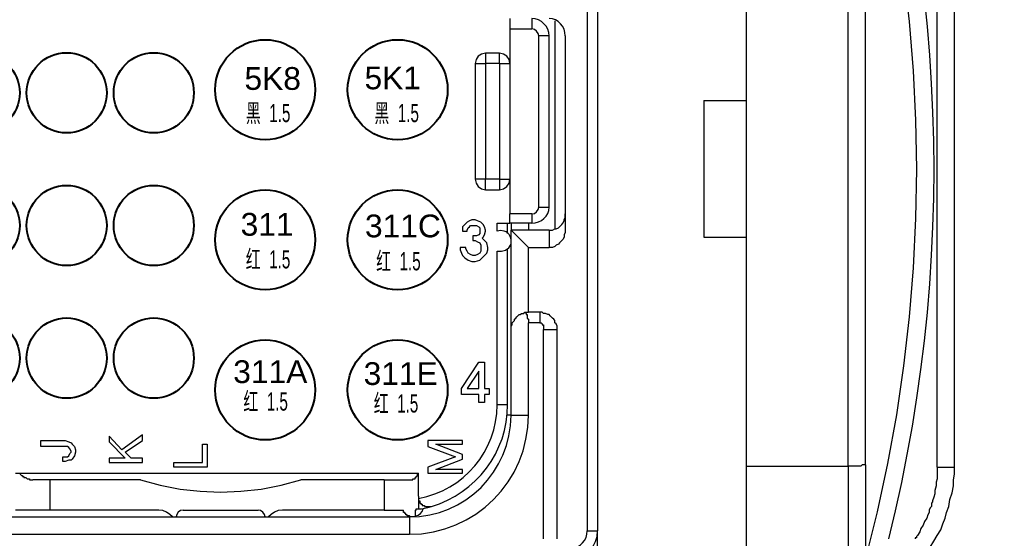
# Model space of a CAD drawing. Header units: millimetres. Extents: x 1638 to 3450, y 1129 to 2069.
# Drawn here: x 2545.77 to 2588.98, y 1568.82 to 1591.62 of the extents above; entities that cross this region are included whole.
import ezdxf

# ---------------------------------------------------------------- set-up
doc = ezdxf.new("R2010")
doc.units = ezdxf.units.MM
doc.layers.add('AM60', color=3, linetype='Continuous', lineweight=25)
doc.layers.add('AM_6', color=3, linetype='Continuous', lineweight=25)
doc.layers.add('线色线径', color=1, linetype='Continuous')
doc.styles.get("Standard").update_dxf_attribs({"font": 'arial.ttf'})
doc.dimstyles.new('ISO-25', dxfattribs={"dimtxt": 2.5, "dimasz": 2.5, "dimexe": 1.25, "dimexo": 0.625, "dimtad": 1, "dimtxsty": 'Standard', "dimcen": 2.5, "dimadec": 0, "dimazin": 0, "dimtfac": 1, "dimtmove": 0, "dimatfit": 3, "dimfxl": 1, "dimarcsym": 0})

# ---------------------------------------------------------------- blocks, each defined once
blk = doc.blocks.new('*U7')
blk.add_circle((0, 0), 2.117)
blk = doc.blocks.new('*U8')
at = {"layer": 'AM_6', "color": 0, "linetype": 'ByBlock', "lineweight": -2, "transparency": 16777216}
for p in [(0, 21), (4.6, 21), (9.2, 21), (13.8, 21), (18.4, 21), (23, 21), (27.6, 21), (32.2, 21), (36.8, 21), (41.4, 21), (0, 14), (4.6, 14), (9.2, 14), (13.8, 14), (18.4, 14), (23, 14), (27.6, 14), (32.2, 14), (36.8, 14), (41.4, 14), (0, 7), (4.6, 7), (9.2, 7), (13.8, 7), (18.4, 7), (23, 7), (27.6, 7), (32.2, 7), (36.8, 7), (41.4, 7), (0, 0), (4.6, 0), (9.2, 0), (13.8, 0), (18.4, 0), (23, 0), (27.6, 0), (32.2, 0), (36.8, 0), (41.4, 0)]:
    blk.add_blockref('*U7', p, dxfattribs=at)
blk = doc.blocks.new('*U9')
blk.add_circle((0, 0), 2.641)
blk = doc.blocks.new('*U10')
at = {"layer": 'AM_6', "color": 0, "linetype": 'ByBlock', "lineweight": -2, "transparency": 16777216}
for p in [(0, 23.769), (7, 23.769), (0, 15.846), (7, 15.846), (0, 7.923), (7, 7.923), (0, 0), (7, 0)]:
    blk.add_blockref('*U9', p, dxfattribs=at)
blk = doc.blocks.new('A$C7FD7605A')
at = {"layer": 'AM_6', "lineweight": 9}
for points in [[(93.373, 11.915), (93.726, 13.395), (94.051, 14.879), (94.348, 16.368), (94.616, 17.86), (94.856, 19.357), (95.068, 20.856), (95.251, 22.359), (95.407, 23.863), (95.534, 25.37), (95.632, 26.878), (95.703, 28.388), (95.745, 29.898), (95.76, 31.409), (95.745, 32.92), (95.703, 34.43), (95.632, 35.94), (95.534, 37.448), (95.407, 38.955), (95.251, 40.459)], [(77.987, 50.547), (77.987, 12.333)], [(85.858, 15.751), (85.858, 17.035), (85.858, 18.376), (85.858, 19.66), (85.858, 20.94), (85.858, 22.285), (85.858, 23.565), (85.858, 24.906), (85.858, 26.19), (85.858, 27.47), (85.858, 28.815), (85.858, 30.095), (85.858, 31.44), (85.858, 32.72), (85.858, 34.065), (85.858, 35.345), (85.858, 36.69), (85.858, 37.97), (85.858, 39.254), (85.858, 40.596)], [(92.145, 15.812), (92.145, 17.095), (92.145, 18.437), (92.145, 19.721), (92.145, 21.001), (92.145, 22.285), (92.145, 23.626), (92.145, 24.906), (92.145, 26.19), (92.145, 27.531), (92.145, 28.815), (92.145, 30.095), (92.145, 31.44), (92.145, 32.72), (92.145, 34.004), (92.145, 35.345), (92.145, 36.629), (92.145, 37.97), (92.145, 39.254), (92.145, 40.535)], [(96.843, 15.69), (96.843, 17.095), (96.843, 18.559), (96.843, 19.903), (96.843, 21.184), (96.843, 22.346), (96.843, 23.504), (96.843, 24.479), (96.843, 25.458), (96.843, 26.129), (96.843, 26.861), (96.843, 27.409), (96.843, 28.023), (96.843, 28.51), (96.843, 28.998), (96.843, 29.425), (96.843, 29.912), (96.843, 30.587), (96.843, 31.257), (96.843, 31.989), (96.843, 32.781), (96.843, 33.699), (96.843, 34.553), (96.843, 35.589), (96.843, 36.629), (96.843, 37.727), (96.843, 38.889), (96.843, 40.169)], [(73.35, 39.376), (73.35, 39.315), (73.35, 39.254), (73.35, 39.133), (73.35, 39.072), (73.35, 39.011), (73.35, 38.889), (73.35, 38.828)], [(75.423, 38.458), (75.403, 38.639), (75.348, 38.809), (75.262, 38.965), (75.148, 39.102), (75.012, 39.215), (74.857, 39.302), (74.688, 39.357), (74.508, 39.376)], [(76.276, 38.458), (76.26, 38.639), (76.211, 38.809), (76.135, 38.965), (76.032, 39.102), (75.907, 39.215), (75.762, 39.302), (75.599, 39.357), (75.423, 39.376)], [(75.728, 39.254), (75.728, 28.266)], [(73.35, 38.828), (73.35, 29.059)], [(75.423, 29.425), (75.423, 38.458)], [(76.276, 38.458), (76.276, 28.327)], [(72.066, 37.544), (71.852, 37.501), (71.678, 37.384), (71.56, 37.209), (71.518, 36.995)], [(72.801, 37.544), (72.066, 37.544)], [(73.35, 36.995), (73.307, 37.209), (73.19, 37.384), (73.016, 37.501), (72.801, 37.544)], [(71.518, 36.995), (71.518, 30.891)], [(83.599, 35.041), (85.858, 35.041)], [(83.599, 35.041), (83.599, 27.84)], [(71.518, 30.891), (71.56, 30.677), (71.678, 30.501), (71.852, 30.382), (72.066, 30.339)], [(72.801, 30.339), (73.016, 30.382), (73.19, 30.501), (73.307, 30.677), (73.35, 30.891)], [(72.066, 30.339), (72.801, 30.339)], [(73.35, 28.571), (73.35, 28.632), (73.35, 28.693), (73.35, 28.754), (73.35, 28.815), (73.35, 28.876), (73.35, 28.998), (73.35, 29.059)], [(74.508, 28.571), (74.688, 28.588), (74.857, 28.636), (75.012, 28.713), (75.148, 28.815), (75.262, 28.94), (75.348, 29.086), (75.403, 29.248), (75.423, 29.425)], [(75.423, 28.205), (75.484, 28.205), (75.606, 28.205), (75.728, 28.266), (75.789, 28.266), (75.91, 28.327), (75.971, 28.388), (76.093, 28.51), (76.154, 28.571), (76.215, 28.693), (76.215, 28.754), (76.276, 28.876), (76.276, 28.998), (76.276, 29.059)], [(72.676, 28.571), (73.35, 28.571)], [(73.228, 28.023), (73.228, 28.571)], [(74.508, 28.571), (73.35, 28.571)], [(73.411, 28.571), (73.411, 28.205)], [(74.325, 28.571), (74.325, 28.205)], [(72.676, 27.104), (72.904, 27.093), (73.113, 27.15), (73.288, 27.276), (73.411, 27.47), (73.425, 27.567), (73.422, 27.67), (73.402, 27.775), (73.365, 27.876), (73.311, 27.969), (73.24, 28.048), (73.151, 28.108), (73.045, 28.144), (72.862, 28.19), (72.676, 28.144)], [(73.411, 28.205), (74.325, 27.287)], [(75.423, 28.205), (73.411, 28.205)], [(73.411, 22.955), (73.411, 28.205)], [(76.276, 28.327), (76.276, 28.205), (76.276, 28.084), (76.215, 27.962), (76.215, 27.84), (76.154, 27.714), (76.093, 27.653), (75.971, 27.531), (75.91, 27.47), (75.789, 27.409), (75.728, 27.348), (75.606, 27.287), (75.484, 27.287), (75.423, 27.287)], [(83.599, 27.84), (85.858, 27.84)], [(73.228, 18.985), (73.228, 27.226)], [(74.325, 27.287), (75.423, 27.287)], [(74.325, 23.87), (74.325, 27.287)], [(73.411, 22.955), (73.411, 23.016), (73.411, 23.077), (73.411, 23.138), (73.472, 23.199), (73.472, 23.26), (73.472, 23.321), (73.533, 23.382), (73.594, 23.443), (73.594, 23.504), (73.655, 23.565), (73.716, 23.626), (73.777, 23.687), (73.838, 23.748), (73.899, 23.748), (73.96, 23.809), (74.021, 23.809), (74.082, 23.809), (74.143, 23.87)], [(74.143, 23.87), (74.204, 23.87), (74.265, 23.87), (74.325, 23.87)], [(74.143, 23.87), (74.204, 23.809), (74.204, 23.748), (74.265, 23.748), (74.265, 23.626), (74.265, 23.565), (74.325, 23.504), (74.325, 23.382), (74.325, 23.321)], [(74.935, 23.87), (74.325, 23.87)], [(74.935, 23.87), (74.935, 23.809), (74.935, 23.748), (74.935, 23.687), (74.935, 23.626), (74.935, 23.565), (74.935, 23.504), (74.935, 23.382), (74.935, 23.321)], [(75.849, 22.955), (75.849, 23.077), (75.849, 23.138), (75.789, 23.26), (75.728, 23.321), (75.728, 23.443), (75.667, 23.504), (75.606, 23.565), (75.484, 23.687), (75.423, 23.748), (75.362, 23.748), (75.24, 23.809), (75.118, 23.809), (75.057, 23.87), (74.935, 23.87)], [(73.411, 18.437), (73.411, 22.955)], [(74.325, 18.437), (74.325, 23.321)], [(75.118, 22.955), (75.179, 22.955), (75.24, 22.955), (75.362, 22.955), (75.423, 22.955), (75.484, 22.955), (75.545, 22.955), (75.606, 22.955), (75.667, 22.955), (75.728, 22.955), (75.789, 22.955), (75.849, 22.955)], [(75.849, 11.906), (75.849, 11.967), (75.849, 13.065), (75.849, 14.166), (75.849, 14.227), (75.849, 14.288), (75.849, 15.446), (75.849, 16.604), (75.849, 16.665), (75.849, 16.73), (75.849, 16.791), (75.849, 16.852), (75.849, 16.913), (75.849, 17.035), (75.849, 17.095), (75.849, 17.156), (75.849, 17.949), (75.849, 18.741), (75.849, 19.107), (75.849, 19.412), (75.849, 19.903), (75.849, 20.391), (75.849, 21.062), (75.849, 21.732), (75.849, 21.793), (75.849, 21.915), (75.849, 21.976), (75.849, 22.037), (75.849, 22.098), (75.849, 22.22), (75.849, 22.59), (75.849, 22.955)], [(69.201, 13.613), (69.638, 13.767), (70.057, 13.952), (70.456, 14.167), (70.833, 14.411), (71.189, 14.681), (71.52, 14.976), (71.826, 15.295), (72.106, 15.636), (72.358, 15.998), (72.581, 16.379), (72.773, 16.778), (72.933, 17.193), (73.06, 17.623), (73.153, 18.066), (73.209, 18.52), (73.228, 18.985)], [(68.039, 12.15), (68.683, 12.182), (69.308, 12.278), (69.911, 12.432), (70.489, 12.643), (71.038, 12.908), (71.557, 13.222), (72.041, 13.583), (72.487, 13.989), (72.892, 14.435), (73.254, 14.919), (73.568, 15.437), (73.832, 15.987), (74.043, 16.565), (74.198, 17.168), (74.293, 17.793), (74.325, 18.437)], [(68.039, 13.065), (68.582, 13.092), (69.111, 13.173), (69.623, 13.304), (70.114, 13.483), (70.583, 13.708), (71.026, 13.976), (71.441, 14.284), (71.824, 14.629), (72.172, 15.01), (72.484, 15.423), (72.755, 15.865), (72.984, 16.335), (73.166, 16.83), (73.3, 17.347), (73.383, 17.883), (73.411, 18.437)], [(85.858, 15.751), (91.227, 15.751)], [(85.858, 6.29), (85.858, 15.751)], [(92.145, 15.812), (92.084, 15.812), (92.023, 15.812), (91.962, 15.812), (91.901, 15.751), (91.84, 15.751), (91.779, 15.751), (91.718, 15.751), (91.653, 15.751), (91.592, 15.751), (91.531, 15.751), (91.47, 15.751), (91.41, 15.751), (91.349, 15.751), (91.288, 15.751), (91.227, 15.751)], [(92.145, 15.812), (92.145, 6.29)], [(95.376, 11.236), (95.562, 11.48), (95.745, 11.784), (95.928, 12.089), (96.111, 12.394), (96.233, 12.699), (96.355, 13.004), (96.416, 13.308), (96.538, 13.613), (96.599, 13.983), (96.721, 14.348), (96.782, 14.714), (96.782, 15.019), (96.843, 15.324), (96.843, 15.69)], [(47.233, 15.385), (68.527, 15.385)], [(47.476, 15.385), (47.476, 15.324), (47.537, 15.263), (47.598, 15.263), (47.598, 15.202), (47.659, 15.202), (47.659, 15.141), (47.72, 15.141), (47.781, 15.141), (47.842, 15.08), (47.903, 15.08), (47.964, 15.08), (47.964, 15.019), (48.025, 15.019), (48.086, 15.019), (48.147, 15.019)], [(68.1, 15.019), (68.161, 15.019), (68.222, 15.019), (68.222, 15.08), (68.283, 15.08), (68.344, 15.08), (68.344, 15.141), (68.405, 15.141), (68.405, 15.202), (68.466, 15.263), (68.466, 15.324), (68.527, 15.385)], [(68.527, 14.166), (68.527, 15.385)], [(49.061, 15.019), (48.878, 15.019), (48.696, 15.019), (48.513, 15.019), (48.33, 15.019), (48.147, 15.019)], [(53.824, 15.019), (49.061, 15.019)], [(53.824, 15.019), (54.863, 14.739), (55.92, 14.539), (56.989, 14.419), (58.063, 14.379), (59.138, 14.419), (60.207, 14.539), (61.264, 14.739), (62.305, 15.019)], [(66.698, 15.019), (62.305, 15.019)], [(66.698, 15.019), (66.881, 15.019), (67.064, 15.019), (67.246, 15.019), (67.368, 15.019), (67.551, 15.019), (67.734, 15.019), (67.856, 15.019), (67.978, 15.019), (68.1, 15.019)], [(68.527, 14.166), (68.527, 14.082), (68.527, 14.044)], [(68.527, 14.166), (68.527, 13.491)], [(68.527, 14.044), (68.527, 13.983), (68.527, 13.918), (68.588, 13.918), (68.588, 13.857), (68.588, 13.796), (68.649, 13.796), (68.649, 13.735), (68.71, 13.735), (68.71, 13.674), (68.77, 13.674), (68.831, 13.674), (68.831, 13.613), (68.892, 13.613), (68.957, 13.613), (69.018, 13.613), (69.079, 13.613), (69.14, 13.613), (69.201, 13.613)], [(68.344, 13.125), (68.505, 13.157), (68.626, 13.24), (68.712, 13.357), (68.77, 13.491)], [(68.344, 13.43), (68.405, 13.43), (68.405, 13.491), (68.466, 13.491), (68.527, 13.491)], [(68.527, 13.491), (68.675, 13.502), (68.841, 13.529), (69.018, 13.568), (69.201, 13.613)], [(12.329, 13.065), (68.039, 13.065)], [(49.061, 13.43), (48.878, 13.43), (48.696, 13.43), (48.574, 13.43), (48.391, 13.43), (48.269, 13.43), (48.086, 13.43), (47.964, 13.43), (47.842, 13.43), (47.72, 13.43), (47.598, 13.43), (47.537, 13.43), (47.415, 13.43), (47.354, 13.43), (47.294, 13.43), (47.233, 13.43)], [(54.799, 13.43), (49.061, 13.43)], [(55.531, 13.065), (55.382, 13.199), (55.211, 13.316), (55.016, 13.399), (54.799, 13.43)], [(56.079, 13.43), (55.945, 13.399), (55.828, 13.316), (55.745, 13.199), (55.714, 13.065)], [(56.079, 13.43), (60.046, 13.43)], [(60.411, 13.065), (60.38, 13.199), (60.297, 13.316), (60.18, 13.399), (60.046, 13.43)], [(61.33, 13.43), (61.11, 13.399), (60.915, 13.316), (60.743, 13.199), (60.594, 13.065)], [(66.698, 13.43), (61.33, 13.43)], [(66.698, 13.43), (66.881, 13.43), (67.064, 13.43), (67.186, 13.43), (67.368, 13.43), (67.49, 13.43), (67.673, 13.43)], [(67.673, 13.43), (67.734, 13.43)], [(68.344, 13.125), (68.344, 13.065), (68.283, 13.065), (68.222, 13.065), (68.161, 13.065), (68.1, 13.065), (68.039, 13.125), (67.978, 13.125), (67.917, 13.125), (67.917, 13.186), (67.856, 13.186), (67.856, 13.247), (67.795, 13.247), (67.795, 13.308), (67.734, 13.308), (67.734, 13.369), (67.734, 13.43)], [(68.344, 13.43), (68.344, 13.125)], [(13.183, 12.15), (68.039, 12.15)], [(76.585, 10.866), (76.873, 10.897), (77.138, 10.984), (77.377, 11.121), (77.583, 11.302), (77.752, 11.521), (77.879, 11.769), (77.959, 12.042), (77.987, 12.333)], [(77.987, 7.022), (77.987, 12.333)]]:
    blk.add_lwpolyline(points, dxfattribs=at)
at = {"layer": 'AM_6', "lineweight": 5}
for points in [[(92.145, 10.805), (92.778, 13.343), (93.326, 15.896), (93.79, 18.462), (94.17, 21.039), (94.465, 23.625), (94.676, 26.217), (94.803, 28.815), (94.845, 31.415), (94.803, 34.016), (94.676, 36.616), (94.465, 39.212), (94.17, 41.803), (93.79, 44.387), (93.326, 46.961), (92.778, 49.523), (92.145, 52.071)], [(77.438, 50.547), (77.438, 12.333)], [(91.227, 15.751), (91.227, 17.035), (91.227, 18.376), (91.227, 19.66), (91.227, 20.94), (91.227, 22.285), (91.227, 23.565), (91.227, 24.906), (91.227, 26.19), (91.227, 27.47), (91.227, 28.815), (91.227, 30.095), (91.227, 31.44), (91.227, 32.72), (91.227, 34.065), (91.227, 35.345), (91.227, 36.69), (91.227, 37.97), (91.227, 39.254), (91.227, 40.596)], [(95.928, 15.69), (95.928, 47.191)], [(74.508, 39.376), (74.508, 39.315), (74.508, 39.254), (74.508, 39.133), (74.508, 39.072), (74.508, 39.011), (74.508, 38.889), (74.508, 38.828)], [(73.35, 38.828), (74.508, 38.828)], [(74.874, 38.458), (74.843, 38.593), (74.76, 38.712), (74.643, 38.796), (74.508, 38.828)], [(75.423, 38.458), (75.362, 38.458), (75.301, 38.458), (75.24, 38.458), (75.179, 38.458), (75.118, 38.458), (75.057, 38.458), (74.935, 38.458), (74.874, 38.458)], [(74.874, 29.425), (74.874, 38.458)], [(72.066, 37.544), (72.066, 37.483), (72.066, 37.422), (72.066, 37.361), (72.066, 37.3), (72.066, 37.178), (72.066, 37.117), (72.066, 36.995)], [(72.801, 36.995), (72.801, 37.117), (72.801, 37.178), (72.801, 37.3), (72.801, 37.361), (72.801, 37.422), (72.801, 37.483), (72.801, 37.544)], [(71.518, 36.995), (71.578, 36.995), (71.639, 36.995), (71.7, 36.995), (71.822, 36.995), (71.883, 36.995), (71.944, 36.995), (72.066, 36.995)], [(72.801, 36.995), (72.066, 36.995)], [(72.066, 36.995), (72.066, 30.891)], [(72.801, 36.995), (72.862, 36.995), (72.984, 36.995), (73.045, 36.995), (73.106, 36.995), (73.228, 36.995), (73.289, 36.995), (73.35, 36.995)], [(72.801, 36.995), (72.801, 30.891)], [(72.066, 30.891), (71.944, 30.891), (71.883, 30.891), (71.822, 30.891), (71.7, 30.891), (71.639, 30.891), (71.578, 30.891), (71.518, 30.891)], [(72.066, 30.339), (72.066, 30.4), (72.066, 30.461), (72.066, 30.522), (72.066, 30.587), (72.066, 30.709), (72.066, 30.77), (72.066, 30.891)], [(72.801, 30.891), (72.066, 30.891)], [(72.801, 30.891), (72.801, 30.77), (72.801, 30.709), (72.801, 30.587), (72.801, 30.522), (72.801, 30.461), (72.801, 30.4), (72.801, 30.339)], [(72.801, 30.891), (72.862, 30.891), (72.984, 30.891), (73.045, 30.891), (73.106, 30.891), (73.228, 30.891), (73.289, 30.891), (73.35, 30.891)], [(74.508, 29.059), (73.35, 29.059)], [(74.508, 29.059), (74.643, 29.09), (74.76, 29.173), (74.843, 29.29), (74.874, 29.425)], [(74.508, 29.059), (74.508, 28.998), (74.508, 28.876), (74.508, 28.815), (74.508, 28.754), (74.508, 28.693), (74.508, 28.632), (74.508, 28.571)], [(74.874, 29.425), (74.935, 29.425), (75.057, 29.425), (75.118, 29.425), (75.179, 29.425), (75.24, 29.425), (75.301, 29.425), (75.362, 29.425), (75.423, 29.425)], [(72.676, 28.144), (72.676, 28.571)], [(75.423, 28.205), (75.423, 27.287)], [(72.676, 18.985), (72.676, 27.104)], [(74.935, 23.321), (74.325, 23.321)], [(74.935, 23.321), (74.996, 23.321), (75.057, 23.26), (75.057, 23.199), (75.118, 23.199), (75.118, 23.138), (75.118, 23.077), (75.118, 23.016), (75.118, 22.955)], [(75.118, 11.906), (75.118, 11.967), (75.118, 13.065), (75.118, 14.166), (75.118, 14.227), (75.118, 14.288), (75.118, 15.446), (75.118, 16.604), (75.118, 16.665), (75.118, 16.73), (75.118, 16.791), (75.118, 16.852), (75.118, 16.913), (75.118, 17.035), (75.118, 17.095), (75.118, 17.156), (75.118, 17.949), (75.118, 18.741), (75.118, 19.107), (75.118, 19.412), (75.118, 19.903), (75.118, 20.391), (75.118, 21.062), (75.118, 21.732), (75.118, 21.793), (75.118, 21.915), (75.118, 21.976), (75.118, 22.037), (75.118, 22.098), (75.118, 22.22), (75.118, 22.59), (75.118, 22.955)], [(68.527, 14.044), (68.966, 14.143), (69.389, 14.278), (69.794, 14.449), (70.18, 14.652), (70.544, 14.887), (70.886, 15.151), (71.203, 15.442), (71.494, 15.759), (71.757, 16.099), (71.991, 16.461), (72.193, 16.843), (72.362, 17.243), (72.497, 17.659), (72.595, 18.089), (72.655, 18.532), (72.676, 18.985)], [(73.228, 18.985), (73.167, 18.985), (73.106, 18.985), (73.045, 18.985), (72.984, 18.985), (72.862, 18.985), (72.801, 18.985), (72.676, 18.985)], [(73.411, 18.437), (73.289, 18.437), (73.228, 18.437)], [(73.411, 18.437), (74.325, 18.437)], [(91.227, 15.751), (91.227, 6.29)], [(95.928, 15.69), (95.928, 15.568), (95.928, 15.507), (95.928, 15.446), (95.928, 15.385), (95.928, 15.324), (95.928, 15.263), (95.928, 15.141), (95.928, 15.08), (95.867, 14.897), (95.867, 14.714), (95.806, 14.47), (95.806, 14.288), (95.745, 14.105), (95.684, 13.918), (95.684, 13.857), (95.623, 13.796), (95.623, 13.735), (95.623, 13.613), (95.562, 13.552), (95.501, 13.43), (95.501, 13.308), (95.437, 13.186), (95.376, 13.004), (95.254, 12.821), (95.193, 12.638), (95.071, 12.455), (95.01, 12.272), (94.888, 12.089), (94.827, 12.028), (94.827, 11.967), (94.766, 11.967), (94.766, 11.906)], [(95.928, 15.69), (96.05, 15.69), (96.172, 15.69), (96.294, 15.69), (96.355, 15.69), (96.477, 15.69), (96.538, 15.69), (96.66, 15.69), (96.721, 15.69), (96.782, 15.69), (96.843, 15.69)], [(49.061, 13.43), (49.061, 15.019)], [(66.698, 15.019), (66.698, 13.43)], [(68.039, 13.065), (68.039, 13.125)], [(68.039, 13.065), (68.039, 12.15)], [(76.585, 11.419), (76.761, 11.438), (76.924, 11.493), (77.069, 11.579), (77.194, 11.693), (77.297, 11.829), (77.373, 11.984), (77.422, 12.154), (77.438, 12.333)], [(77.438, 12.333), (77.56, 12.333), (77.682, 12.333), (77.743, 12.333), (77.804, 12.333), (77.865, 12.333), (77.926, 12.333), (77.987, 12.333)]]:
    blk.add_lwpolyline(points, dxfattribs=at)
at = {"layer": '线色线径', "lineweight": 9}
for points in [[(71.091, 28.632), (70.969, 28.51)], [(71.213, 28.693), (71.091, 28.632)], [(71.335, 28.754), (71.213, 28.693)], [(71.518, 28.754), (71.335, 28.754)], [(71.639, 28.693), (71.518, 28.754)], [(71.822, 28.632), (71.639, 28.693)], [(71.944, 28.51), (71.822, 28.632)], [(70.969, 28.51), (70.847, 28.388)], [(70.847, 28.388), (70.847, 28.205)], [(70.847, 28.205), (70.847, 28.144)], [(70.847, 28.144), (71.091, 28.144)], [(71.091, 28.205), (71.152, 28.327)], [(71.091, 28.144), (71.091, 28.205)], [(71.152, 28.327), (71.213, 28.388)], [(71.213, 28.388), (71.274, 28.449)], [(71.274, 28.449), (71.396, 28.449)], [(71.396, 28.449), (71.518, 28.449)], [(71.518, 28.449), (71.578, 28.449)], [(71.578, 28.449), (71.7, 28.388)], [(71.7, 28.388), (71.761, 28.327)], [(71.761, 28.023), (71.7, 27.962)], [(71.761, 28.327), (71.761, 28.205)], [(71.761, 28.205), (71.761, 28.144)], [(71.761, 28.144), (71.761, 28.023)], [(72.005, 28.388), (71.944, 28.51)], [(72.066, 28.205), (72.005, 28.388)], [(72.005, 27.962), (72.066, 28.144)], [(72.066, 28.144), (72.066, 28.205)], [(71.396, 27.901), (71.396, 27.653)], [(71.518, 27.901), (71.396, 27.901)], [(71.396, 27.653), (71.518, 27.653)], [(71.578, 27.901), (71.518, 27.901)], [(71.518, 27.653), (71.639, 27.592)], [(71.7, 27.962), (71.578, 27.901)], [(71.639, 27.592), (71.761, 27.531)], [(71.761, 27.531), (71.822, 27.409)], [(71.883, 27.779), (71.944, 27.84)], [(72.005, 27.653), (71.883, 27.779)], [(71.944, 27.84), (72.005, 27.962)], [(72.127, 27.531), (72.005, 27.653)], [(72.188, 27.287), (72.127, 27.531)], [(70.725, 27.287), (70.725, 27.165)], [(71.03, 27.287), (70.725, 27.287)], [(70.725, 27.165), (70.786, 26.982)], [(70.786, 26.982), (70.847, 26.861)], [(71.03, 27.226), (71.03, 27.287)], [(71.091, 27.104), (71.03, 27.226)], [(71.152, 26.982), (71.091, 27.104)], [(71.274, 26.921), (71.152, 26.982)], [(71.761, 26.982), (71.639, 26.921)], [(71.822, 27.104), (71.761, 26.982)], [(71.822, 27.409), (71.822, 27.287)], [(71.822, 27.287), (71.822, 27.226)], [(71.822, 27.226), (71.822, 27.104)], [(72.005, 26.861), (72.127, 26.982)], [(72.127, 26.982), (72.188, 27.165)], [(72.188, 27.165), (72.188, 27.287)], [(70.847, 26.861), (70.969, 26.739)], [(70.969, 26.739), (71.152, 26.617)], [(71.152, 26.617), (71.335, 26.556)], [(71.396, 26.861), (71.274, 26.921)], [(71.335, 26.556), (71.518, 26.556)], [(71.518, 26.861), (71.396, 26.861)], [(71.639, 26.921), (71.518, 26.861)], [(71.518, 26.556), (71.761, 26.617)], [(71.761, 26.617), (71.883, 26.739)], [(71.883, 26.739), (72.005, 26.861)], [(70.786, 19.842), (71.7, 21.245)], [(71.7, 20.757), (71.091, 19.842)], [(71.7, 21.245), (72.005, 21.245)], [(71.7, 19.842), (71.7, 20.757)], [(72.005, 21.245), (72.005, 19.842)], [(70.786, 19.538), (70.786, 19.842)], [(71.091, 19.842), (71.7, 19.842)], [(72.005, 19.842), (72.249, 19.842)], [(72.249, 19.842), (72.249, 19.538)], [(71.7, 19.538), (70.786, 19.538)], [(71.7, 19.107), (71.7, 19.538)], [(72.005, 19.538), (72.005, 19.107)], [(72.249, 19.538), (72.005, 19.538)], [(72.005, 19.107), (71.7, 19.107)], [(52.174, 17.339), (52.174, 17.035)], [(52.845, 16.604), (52.174, 17.339)], [(53.946, 17.4), (52.845, 16.604)], [(53.946, 17.095), (53.946, 17.4)], [(48.574, 16.791), (48.574, 17.095)], [(48.574, 17.095), (49.854, 17.095)], [(49.854, 16.791), (48.574, 16.791)], [(49.854, 17.095), (50.041, 17.035)], [(49.98, 16.791), (49.854, 16.791)], [(50.041, 16.73), (49.98, 16.791)], [(50.041, 17.035), (50.162, 16.974)], [(50.101, 16.665), (50.041, 16.73)], [(50.162, 16.543), (50.101, 16.665)], [(50.162, 16.974), (50.223, 16.913)], [(50.223, 16.913), (50.345, 16.791)], [(50.345, 16.791), (50.406, 16.604)], [(50.406, 16.604), (50.406, 16.482)], [(52.174, 17.035), (53.028, 16.177)], [(53.028, 16.482), (53.946, 17.095)], [(57.116, 15.933), (57.116, 16.913)], [(57.116, 16.913), (57.36, 16.913)], [(57.36, 16.913), (57.36, 15.69)], [(69.018, 17.095), (69.018, 16.791)], [(70.847, 17.095), (69.018, 17.095)], [(69.018, 16.791), (70.481, 16.238)], [(69.445, 16.913), (70.847, 16.913)], [(70.847, 16.36), (69.445, 16.913)], [(70.847, 16.913), (70.847, 17.095)], [(49.732, 15.994), (49.732, 16.238)], [(49.732, 16.238), (49.854, 16.238)], [(49.854, 16.238), (49.98, 16.238)], [(49.98, 16.238), (50.041, 16.299)], [(50.041, 16.299), (50.101, 16.421)], [(50.101, 16.421), (50.162, 16.482)], [(50.162, 16.482), (50.162, 16.543)], [(50.223, 16.116), (50.162, 16.055)], [(50.345, 16.299), (50.223, 16.116)], [(50.406, 16.482), (50.345, 16.299)], [(52.174, 16.177), (52.174, 15.933)], [(53.028, 16.177), (52.174, 16.177)], [(53.332, 16.177), (53.028, 16.482)], [(53.946, 16.177), (53.332, 16.177)], [(53.946, 15.933), (53.946, 16.177)], [(70.481, 16.238), (69.018, 15.69)], [(69.445, 15.568), (70.847, 16.116)], [(70.847, 16.116), (70.847, 16.36)], [(49.854, 15.994), (49.732, 15.994)], [(50.041, 16.055), (49.854, 15.994)], [(50.162, 16.055), (50.041, 16.055)], [(52.174, 15.933), (53.946, 15.933)], [(55.592, 15.69), (55.592, 15.933)], [(55.592, 15.933), (57.116, 15.933)], [(57.36, 15.69), (55.592, 15.69)], [(69.018, 15.69), (69.018, 15.385)], [(70.847, 15.568), (69.445, 15.568)], [(70.847, 15.385), (70.847, 15.568)], [(69.018, 15.385), (70.847, 15.385)]]:
    blk.add_lwpolyline(points, dxfattribs=at)
at = {"layer": 'AM_6'}
for name, p in [('*U10', (60.419, 19.77)), ('*U8', (13.134, 21.451))]:
    blk.add_blockref(name, p, dxfattribs=at)
blk = doc.blocks.new('*D184')
at = {"color": 0, "lineweight": -2, "transparency": 16777216}
for p, q in [((3146.199, 1833.645), (3146.199, 1838.756)), ((3185.96, 1833.645), (3185.96, 1838.756)), ((3148.699, 1837.506), (3183.46, 1837.506)), ((2200.971, 1726.005), (2192.343, 1726.005)), ((2193.593, 1723.505), (2193.593, 1548.454)), ((2200.971, 1545.954), (2192.343, 1545.954))]:
    blk.add_line(p, q, dxfattribs=at)
at = {"color": 0, "transparency": 16777216}
for points in [[(3148.699, 1837.923), (3148.699, 1837.09), (3146.199, 1837.506)], [(3183.46, 1837.923), (3183.46, 1837.09), (3185.96, 1837.506)], [(2193.176, 1723.505), (2194.009, 1723.505), (2193.593, 1726.005)], [(2193.176, 1548.454), (2194.009, 1548.454), (2193.593, 1545.954)]]:
    blk.add_solid(points, dxfattribs=at)
at = {"layer": 'Defpoints', "color": 0, "transparency": 16777216}
for p in [(3185.96, 1837.506), (3146.199, 1833.02), (3185.96, 1833.02), (2201.596, 1726.005), (2193.593, 1545.954), (2201.596, 1545.954)]:
    blk.add_point(p, dxfattribs=at)
at = {"color": 3, "transparency": 16777216, "insert": (3166.08, 1839.409), "char_height": 2.5, "attachment_point": 5}
blk.add_mtext('300', dxfattribs=at)
at = {"color": 3, "transparency": 16777216, "insert": (2191.691, 1635.979), "char_height": 2.5, "attachment_point": 5, "rotation": 90}
blk.add_mtext('2500', dxfattribs=at)
blk = doc.blocks.new('*D194')
at = {"color": 0, "lineweight": -2, "transparency": 16777216}
for p, q in [((3042.214, 1658.372), (3042.214, 1669.069)), ((3051.405, 1658.372), (3051.405, 1669.069)), ((3048.905, 1667.819), (3044.714, 1667.819)), ((2325.692, 1468.801), (2325.692, 1472.578)), ((2356.59, 1468.801), (2356.59, 1472.578)), ((2354.09, 1471.328), (2328.192, 1471.328))]:
    blk.add_line(p, q, dxfattribs=at)
at = {"color": 0, "transparency": 16777216}
for points in [[(3044.714, 1668.236), (3044.714, 1667.402), (3042.214, 1667.819)], [(3048.905, 1668.236), (3048.905, 1667.402), (3051.405, 1667.819)], [(2328.192, 1471.745), (2328.192, 1470.912), (2325.692, 1471.328)], [(2354.09, 1471.745), (2354.09, 1470.912), (2356.59, 1471.328)]]:
    blk.add_solid(points, dxfattribs=at)
at = {"layer": 'Defpoints', "color": 0, "transparency": 16777216}
for p in [(3042.214, 1667.819), (3042.214, 1657.747), (3051.405, 1657.747), (2325.692, 1471.328), (2325.692, 1468.176), (2356.59, 1468.176)]:
    blk.add_point(p, dxfattribs=at)
at = {"color": 3, "transparency": 16777216, "char_height": 2.5, "attachment_point": 5}
for s, insert in [('200', (3046.809, 1669.72)), ('400', (2341.141, 1473.23))]:
    blk.add_mtext(s, dxfattribs=dict(at, insert=insert))
blk = doc.blocks.new('*D196')
at = {"color": 0, "lineweight": -2, "transparency": 16777216}
for p, q in [((2539.948, 1725.992), (2539.948, 1733.399)), ((2740.222, 1726.064), (2740.222, 1733.399)), ((2737.722, 1732.149), (2542.448, 1732.149)), ((2355.965, 1468.176), (2349.529, 1468.176)), ((2350.779, 1465.676), (2350.779, 1398.389)), ((2355.965, 1395.889), (2349.529, 1395.889))]:
    blk.add_line(p, q, dxfattribs=at)
at = {"color": 0, "transparency": 16777216}
for points in [[(2542.448, 1732.566), (2542.448, 1731.732), (2539.948, 1732.149)], [(2737.722, 1732.566), (2737.722, 1731.732), (2740.222, 1732.149)], [(2350.362, 1465.676), (2351.196, 1465.676), (2350.779, 1468.176)], [(2350.362, 1398.389), (2351.196, 1398.389), (2350.779, 1395.889)]]:
    blk.add_solid(points, dxfattribs=at)
at = {"layer": 'Defpoints', "color": 0, "transparency": 16777216}
for p in [(2539.948, 1732.149), (2539.948, 1725.367), (2740.222, 1725.439), (2356.59, 1468.176), (2350.779, 1395.889), (2356.59, 1395.889)]:
    blk.add_point(p, dxfattribs=at)
at = {"color": 3, "transparency": 16777216, "insert": (2640.085, 1734.05), "char_height": 2.5, "attachment_point": 5}
blk.add_mtext('200', dxfattribs=at)
at = {"color": 3, "transparency": 16777216, "insert": (2348.877, 1432.033), "char_height": 2.5, "attachment_point": 5, "rotation": 90}
blk.add_mtext('1500', dxfattribs=at)
blk = doc.blocks.new('*D197')
at = {"color": 0, "lineweight": -2, "transparency": 16777216}
for p, q in [((2740.222, 1726.064), (2740.222, 1733.775)), ((2846.882, 1726.064), (2846.882, 1733.775)), ((2742.722, 1732.525), (2844.382, 1732.525)), ((2477.384, 1396.514), (2477.384, 1403.439)), ((2555.595, 1396.514), (2555.595, 1403.439)), ((2479.884, 1402.189), (2553.095, 1402.189))]:
    blk.add_line(p, q, dxfattribs=at)
at = {"color": 0, "transparency": 16777216}
for points in [[(2742.722, 1732.942), (2742.722, 1732.108), (2740.222, 1732.525)], [(2844.382, 1732.942), (2844.382, 1732.108), (2846.882, 1732.525)], [(2479.884, 1402.606), (2479.884, 1401.772), (2477.384, 1402.189)], [(2553.095, 1402.606), (2553.095, 1401.772), (2555.595, 1402.189)]]:
    blk.add_solid(points, dxfattribs=at)
at = {"layer": 'Defpoints', "color": 0, "transparency": 16777216}
for p in [(2846.882, 1732.525), (2740.222, 1725.439), (2846.882, 1725.439), (2555.595, 1402.189), (2477.384, 1395.889), (2555.595, 1395.889)]:
    blk.add_point(p, dxfattribs=at)
at = {"color": 3, "transparency": 16777216, "char_height": 2.5, "attachment_point": 5}
for s, insert in [('200', (2793.552, 1734.426)), ('50', (2516.49, 1404.09))]:
    blk.add_mtext(s, dxfattribs=dict(at, insert=insert))
blk = doc.blocks.new('*D198')
at = {"color": 0, "lineweight": -2, "transparency": 16777216}
for p, q in [((2846.882, 1726.064), (2846.882, 1734.317)), ((3044.069, 1725.934), (3044.069, 1734.317)), ((2849.382, 1733.067), (3041.569, 1733.067)), ((2476.759, 1448.446), (2469.398, 1448.446)), ((2470.648, 1445.946), (2470.648, 1398.389)), ((2476.759, 1395.889), (2469.398, 1395.889))]:
    blk.add_line(p, q, dxfattribs=at)
at = {"color": 0, "transparency": 16777216}
for points in [[(2849.382, 1733.484), (2849.382, 1732.65), (2846.882, 1733.067)], [(3041.569, 1733.484), (3041.569, 1732.65), (3044.069, 1733.067)], [(2470.231, 1445.946), (2471.064, 1445.946), (2470.648, 1448.446)], [(2470.231, 1398.389), (2471.064, 1398.389), (2470.648, 1395.889)]]:
    blk.add_solid(points, dxfattribs=at)
at = {"layer": 'Defpoints', "color": 0, "transparency": 16777216}
for p in [(3044.069, 1733.067), (2846.882, 1725.439), (3044.069, 1725.309), (2477.384, 1448.446), (2470.648, 1395.889), (2477.384, 1395.889)]:
    blk.add_point(p, dxfattribs=at)
at = {"color": 3, "transparency": 16777216, "insert": (2945.476, 1734.969), "char_height": 2.5, "attachment_point": 5}
blk.add_mtext('200', dxfattribs=at)
at = {"color": 3, "transparency": 16777216, "insert": (2468.746, 1422.167), "char_height": 2.5, "attachment_point": 5, "rotation": 90}
blk.add_mtext('1200', dxfattribs=at)

msp = doc.modelspace()

# ---------------------------------------------------------------- block references
at = {"xscale": 0.833, "yscale": 0.833, "zscale": 0.833}
msp.add_blockref('A$C7FD7605A', (2506.247, 1558.872), dxfattribs=at)

# ---------------------------------------------------------------- texts
at = {"layer": 'AM60', "lineweight": 5}
for s, p in [('5K8', (2555.665, 1588.535)), ('5K1', (2560.95, 1588.561)), ('311', (2555.497, 1582.123)), ('311C', (2560.969, 1582.052)), ('311A', (2555.171, 1575.644)), ('311E', (2560.91, 1575.56))]:
    msp.add_text(s, height=1, dxfattribs=at).set_placement(p)
at = {"layer": '线色线径', "lineweight": 5, "width": 0.6}
for s, p in [('黑  1.5', (2555.727, 1587.115)), ('黑  1.5', (2561.385, 1587.115)), ('红  1.5', (2555.723, 1580.683)), ('红  1.5', (2561.461, 1580.599)), ('红  1.5', (2555.618, 1574.431)), ('红  1.5', (2561.356, 1574.346))]:
    msp.add_text(s, height=0.8, dxfattribs=at).set_placement(p)

# ---------------------------------------------------------------- dimensions: what is measured, and where the dimension line sits
at = {"color": 1}
for base, p1, p2, text, picture, middle in [((2193.593, 1545.954), (2201.596, 1726.005), (2201.596, 1545.954), '2500', '*D184', (2191.691, 1635.979)), ((2470.648, 1395.889), (2477.384, 1448.446), (2477.384, 1395.889), '1200', '*D198', (2468.746, 1422.167)), ((2350.779, 1395.889), (2356.59, 1468.176), (2356.59, 1395.889), '1500', '*D196', (2348.877, 1432.033))]:
    dim = msp.add_linear_dim(base=base, p1=p1, p2=p2, angle=90, text=text, dimstyle='ISO-25', override={"dimclrt": 3}, dxfattribs=at)
    dim.commit()
    dim.dimension.update_dxf_attribs({"geometry": picture, "text_midpoint": middle})
for base, p1, p2, text, picture, middle in [((3044.069, 1733.067), (2846.882, 1725.439), (3044.069, 1725.309), '200', '*D198', (2945.476, 1734.969)), ((2555.595, 1402.189), (2477.384, 1395.889), (2555.595, 1395.889), '50', '*D197', (2516.49, 1404.09)), ((2846.882, 1732.525), (2740.222, 1725.439), (2846.882, 1725.439), '200', '*D197', (2793.552, 1734.426)), ((2539.948, 1732.149), (2740.222, 1725.439), (2539.948, 1725.367), '200', '*D196', (2640.085, 1734.05)), ((2325.692, 1471.328), (2356.59, 1468.176), (2325.692, 1468.176), '400', '*D194', (2341.141, 1473.23)), ((3042.214, 1667.819), (3051.405, 1657.747), (3042.214, 1657.747), '200', '*D194', (3046.809, 1669.72))]:
    dim = msp.add_linear_dim(base=base, p1=p1, p2=p2, text=text, dimstyle='ISO-25', override={"dimclrt": 3}, dxfattribs=at)
    dim.commit()
    dim.dimension.update_dxf_attribs({"geometry": picture, "text_midpoint": middle})

doc.saveas('drawing.dxf')
